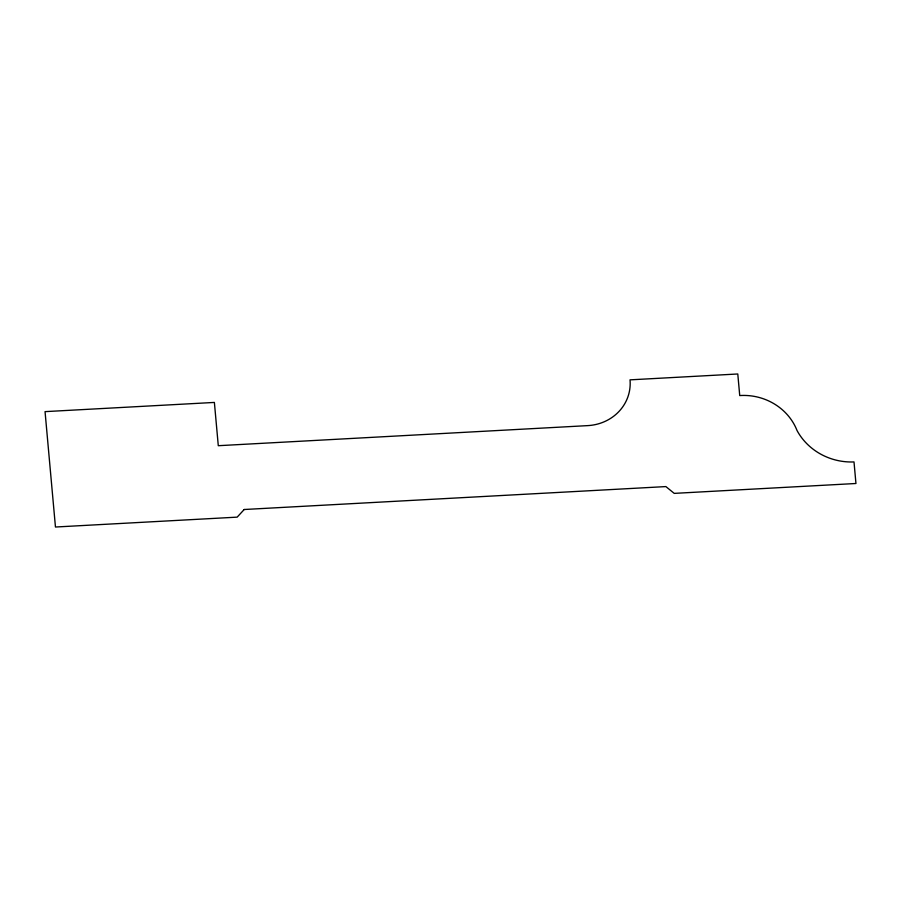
<?xml version="1.0" encoding="UTF-8"?>
<svg xmlns="http://www.w3.org/2000/svg" width="901" height="901" viewBox="0 0 901 901"><rect width="100%" height="100%" fill="white"/><g stroke="black" fill="none" stroke-linecap="round" stroke-linejoin="round"><path stroke-width="1.35" d="M244.216 509.504L237.166 517.14L55.457 527.017L45.05 411.633L214.382 402.432L218.29 445.702L587.745 425.621A46.458 43.225 10.7 0 0 630.024 379.85L737.784 373.983L739.732 395.562A55.389 51.537 10.7 0 1 797.025 430.509A59.376 55.243 10.7 0 0 854.002 461.931L855.95 483.499L674.23 493.376L665.884 486.585L244.216 509.504"/></g></svg>
